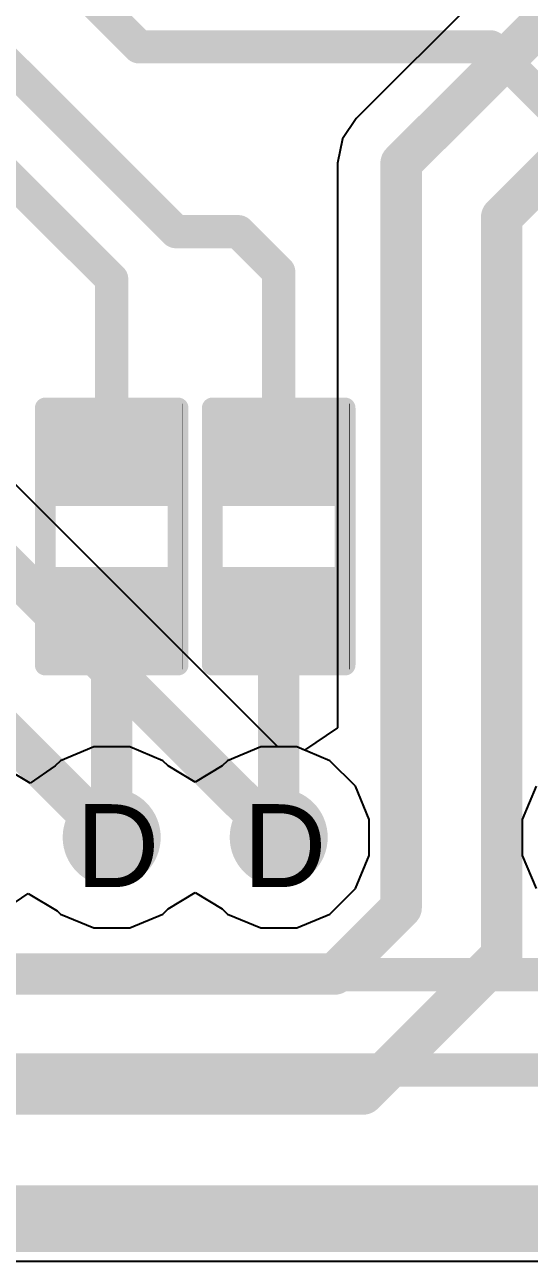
# Model space of a CAD drawing. Header units: inches. Extents: x -11 to 5428, y 0 to 5423.
# Drawn here: x 155.43 to 158.52, y 32.4 to 39.98 of the extents above; entities that cross this region are included whole.
import ezdxf

# ---------------------------------------------------------------- set-up
doc = ezdxf.new("R2010")
doc.units = ezdxf.units.IN
for name, color, linetype in [('Bottom Layer', 5, 'Continuous'), ('Drill Drawing', 1, 'Continuous'), ('GND', 16, 'Continuous'), ('PWR', 76, 'Continuous'), ('Top Layer', 1, 'Continuous'), ('Top Overlay', 2, 'Continuous'), ('Top Paste', 8, 'Continuous'), ('Top Solder', 216, 'Continuous'), ('Via Holes', 16, 'Continuous')]:
    doc.layers.add(name, color=color, linetype=linetype)
doc.styles.add('Arial', font='', dxfattribs={"height": 0.2})
doc.styles.get('Arial').set_extended_font_data('Arial')

# ---------------------------------------------------------------- blocks, each defined once
blk = doc.blocks.new('R___0402_478')
at = {"layer": 'Top Layer'}
for points in [[(-0.6985, -0.3175), (-0.6985, 0.3175), (-0.2413, 0.3175), (-0.2413, -0.3175)], [(0.2413, -0.3175), (0.2413, 0.3175), (0.6985, 0.3175), (0.6985, -0.3175)]]:
    blk.add_hatch(color=1, dxfattribs=at).paths.add_polyline_path(points)
at = {"layer": 'Top Paste'}
for points in [[(-0.6985, -0.3175), (-0.6985, 0.3175), (-0.2413, 0.3175), (-0.2413, -0.3175)], [(0.2413, -0.3175), (0.2413, 0.3175), (0.6985, 0.3175), (0.6985, -0.3175)]]:
    blk.add_hatch(color=8, dxfattribs=at).paths.add_polyline_path(points)
at = {"layer": 'Top Solder'}
for points in [[(-0.7535, -0.3725), (-0.7535, 0.3725), (-0.1863, 0.3725), (-0.1863, -0.3725)], [(0.1863, -0.3725), (0.1863, 0.3725), (0.7535, 0.3725), (0.7535, -0.3725)]]:
    blk.add_hatch(color=216, dxfattribs=at).paths.add_polyline_path(points)
at = {"layer": 'Top Overlay'}
for points in [[(-0.7874, 0.4064, 0.127, 0.127, 0), (0.7874, 0.4064, 0.127, 0.127, 0)], [(-0.7874, 0.4064, 0.127, 0.127, 0), (-0.7874, -0.4064, 0.127, 0.127, 0)], [(0.7874, 0.4064, 0.127, 0.127, 0), (0.7874, -0.4064, 0.127, 0.127, 0)], [(-0.7874, -0.4064, 0.127, 0.127, 0), (0.7874, -0.4064, 0.127, 0.127, 0)], [(-0.8128, -0.4318, 0.00323, 0.00323, 0), (0.8128, -0.4318, 0.00323, 0.00323, 0)]]:
    blk.add_lwpolyline(points, format="xyseb", dxfattribs=at)
for points in [[(-0.8191, 0.4064, 0.0635, 0.0635, 1), (-0.7556, 0.4064, 0.0635, 0.0635, 1)], [(-0.8191, 0.4064, 0.0635, 0.0635, 1), (-0.7556, 0.4064, 0.0635, 0.0635, 1)], [(0.7556, 0.4064, 0.0635, 0.0635, 1), (0.8191, 0.4064, 0.0635, 0.0635, 1)], [(0.7556, 0.4064, 0.0635, 0.0635, 1), (0.8191, 0.4064, 0.0635, 0.0635, 1)], [(-0.8191, -0.4064, 0.0635, 0.0635, 1), (-0.7556, -0.4064, 0.0635, 0.0635, 1)], [(-0.8191, -0.4064, 0.0635, 0.0635, 1), (-0.7556, -0.4064, 0.0635, 0.0635, 1)], [(0.7556, -0.4064, 0.0635, 0.0635, 1), (0.8191, -0.4064, 0.0635, 0.0635, 1)], [(0.7556, -0.4064, 0.0635, 0.0635, 1), (0.8191, -0.4064, 0.0635, 0.0635, 1)], [(-0.8136, -0.4318, 0.00161, 0.00161, 1), (-0.812, -0.4318, 0.00161, 0.00161, 1)], [(0.812, -0.4318, 0.00161, 0.00161, 1), (0.8136, -0.4318, 0.00161, 0.00161, 1)]]:
    blk.add_lwpolyline(points, format="xyseb", close=True, dxfattribs=at)
blk = doc.blocks.new('R___0402_480')
at = {"layer": 'Top Layer'}
for points in [[(-0.6985, -0.3175), (-0.6985, 0.3175), (-0.2413, 0.3175), (-0.2413, -0.3175)], [(0.2413, -0.3175), (0.2413, 0.3175), (0.6985, 0.3175), (0.6985, -0.3175)]]:
    blk.add_hatch(color=1, dxfattribs=at).paths.add_polyline_path(points)
at = {"layer": 'Top Paste'}
for points in [[(-0.6985, -0.3175), (-0.6985, 0.3175), (-0.2413, 0.3175), (-0.2413, -0.3175)], [(0.2413, -0.3175), (0.2413, 0.3175), (0.6985, 0.3175), (0.6985, -0.3175)]]:
    blk.add_hatch(color=8, dxfattribs=at).paths.add_polyline_path(points)
at = {"layer": 'Top Solder'}
for points in [[(-0.7535, -0.3725), (-0.7535, 0.3725), (-0.1863, 0.3725), (-0.1863, -0.3725)], [(0.1863, -0.3725), (0.1863, 0.3725), (0.7535, 0.3725), (0.7535, -0.3725)]]:
    blk.add_hatch(color=216, dxfattribs=at).paths.add_polyline_path(points)
at = {"layer": 'Top Overlay'}
for points in [[(-0.7874, 0.4064, 0.127, 0.127, 0), (0.7874, 0.4064, 0.127, 0.127, 0)], [(-0.7874, 0.4064, 0.127, 0.127, 0), (-0.7874, -0.4064, 0.127, 0.127, 0)], [(0.7874, 0.4064, 0.127, 0.127, 0), (0.7874, -0.4064, 0.127, 0.127, 0)], [(-0.7874, -0.4064, 0.127, 0.127, 0), (0.7874, -0.4064, 0.127, 0.127, 0)], [(-0.8128, -0.4318, 0.00323, 0.00323, 0), (0.8128, -0.4318, 0.00323, 0.00323, 0)]]:
    blk.add_lwpolyline(points, format="xyseb", dxfattribs=at)
for points in [[(-0.8191, 0.4064, 0.0635, 0.0635, 1), (-0.7556, 0.4064, 0.0635, 0.0635, 1)], [(-0.8191, 0.4064, 0.0635, 0.0635, 1), (-0.7556, 0.4064, 0.0635, 0.0635, 1)], [(0.7556, 0.4064, 0.0635, 0.0635, 1), (0.8191, 0.4064, 0.0635, 0.0635, 1)], [(0.7556, 0.4064, 0.0635, 0.0635, 1), (0.8191, 0.4064, 0.0635, 0.0635, 1)], [(-0.8191, -0.4064, 0.0635, 0.0635, 1), (-0.7556, -0.4064, 0.0635, 0.0635, 1)], [(-0.8191, -0.4064, 0.0635, 0.0635, 1), (-0.7556, -0.4064, 0.0635, 0.0635, 1)], [(0.7556, -0.4064, 0.0635, 0.0635, 1), (0.8191, -0.4064, 0.0635, 0.0635, 1)], [(0.7556, -0.4064, 0.0635, 0.0635, 1), (0.8191, -0.4064, 0.0635, 0.0635, 1)], [(-0.8136, -0.4318, 0.00161, 0.00161, 1), (-0.812, -0.4318, 0.00161, 0.00161, 1)], [(0.812, -0.4318, 0.00161, 0.00161, 1), (0.8136, -0.4318, 0.00161, 0.00161, 1)]]:
    blk.add_lwpolyline(points, format="xyseb", close=True, dxfattribs=at)

msp = doc.modelspace()

# ---------------------------------------------------------------- hatches: boundary and pattern name
at = {"layer": 'Bottom Layer'}
h = msp.add_hatch(color=5, dxfattribs=at)
edge = h.paths.add_edge_path()
edge.add_arc((155.9627, 35), 0.3, 0, 360)
h = msp.add_hatch(color=5, dxfattribs=at)
edge = h.paths.add_edge_path()
edge.add_arc((156.9849, 35), 0.3, 0, 360)
at = {"layer": 'GND'}
h = msp.add_hatch(color=16, dxfattribs=at)
edge = h.paths.add_edge_path()
edge.add_arc((155.9627, 35), 0.3, 0, 360)
h = msp.add_hatch(color=16, dxfattribs=at)
edge = h.paths.add_edge_path()
edge.add_arc((156.9849, 35), 0.3, 0, 360)
at = {"layer": 'PWR'}
h = msp.add_hatch(color=76, dxfattribs=at)
edge = h.paths.add_edge_path()
edge.add_arc((155.9627, 35), 0.3, 0, 360)
h = msp.add_hatch(color=76, dxfattribs=at)
edge = h.paths.add_edge_path()
edge.add_arc((156.9849, 35), 0.3, 0, 360)
at = {"layer": 'Top Layer'}
h = msp.add_hatch(color=1, dxfattribs=at)
edge = h.paths.add_edge_path()
edge.add_arc((155.9627, 35), 0.3, 0, 360)
h = msp.add_hatch(color=1, dxfattribs=at)
edge = h.paths.add_edge_path()
edge.add_arc((156.9849, 35), 0.3, 0, 360)
at = {"layer": 'Via Holes'}
h = msp.add_hatch(color=7, dxfattribs=at)
edge = h.paths.add_edge_path()
edge.add_arc((155.9627, 35), 0.15, 0, 360)
h = msp.add_hatch(color=7, dxfattribs=at)
edge = h.paths.add_edge_path()
edge.add_arc((156.9849, 35), 0.15, 0, 360)

# ---------------------------------------------------------------- linework, layer by layer
at = {"layer": 'Bottom Layer'}
for p, q in [((159.8736, 41.8183), (157.4593, 39.4041)), ((156.9803, 35.554), (152.8896, 39.6447)), ((157.4593, 39.4041), (157.3751, 39.278)), ((157.3751, 39.278), (157.3455, 39.1294)), ((157.3455, 39.1294), (157.3455, 35.6702)), ((157.3455, 35.6702), (157.1423, 35.5344)), ((157.0951, 35.554), (156.9803, 35.554)), ((157.1423, 35.5344), (157.0951, 35.554))]:
    msp.add_line(p, q, dxfattribs=at)
for points in [[(157.734, 39.1294, 0.254, 0.254, 0), (174.3068, 55.7022, 0.254, 0.254, 0)], [(158.3497, 38.7992, 0.254, 0.254, 0), (174.5415, 54.991, 0.254, 0.254, 0)], [(152.6149, 39.37, 0.254, 0.254, 0), (156.9849, 35, 0.254, 0.254, 0)], [(157.734, 34.5694, 0.254, 0.254, 0), (157.734, 39.1294, 0.254, 0.254, 0)], [(152.1957, 38.767, 0.254, 0.254, 0), (155.9627, 35, 0.254, 0.254, 0)], [(158.3497, 34.2763, 0.254, 0.254, 0), (158.3497, 38.7992, 0.254, 0.254, 0)], [(157.3276, 34.163, 0.254, 0.254, 0), (157.734, 34.5694, 0.254, 0.254, 0)], [(157.5015, 33.4282, 0.254, 0.254, 0), (158.3497, 34.2763, 0.254, 0.254, 0)], [(152.7105, 34.163, 0.254, 0.254, 0), (157.3276, 34.163, 0.254, 0.254, 0)], [(152.4231, 33.4282, 0.254, 0.254, 0), (157.5015, 33.4282, 0.254, 0.254, 0)], [(151.8255, 32.5628, 0.2032, 0.2032, 0), (160.0126, 32.5628, 0.2032, 0.2032, 0)]]:
    msp.add_lwpolyline(points, format="xyseb", dxfattribs=at)
for points in [[(157.6705, 39.1294, 0.127, 0.127, 1), (157.7975, 39.1294, 0.127, 0.127, 1)], [(157.6705, 39.1294, 0.127, 0.127, 1), (157.7975, 39.1294, 0.127, 0.127, 1)], [(158.2862, 38.7992, 0.127, 0.127, 1), (158.4132, 38.7992, 0.127, 0.127, 1)], [(158.2862, 38.7992, 0.127, 0.127, 1), (158.4132, 38.7992, 0.127, 0.127, 1)], [(155.8992, 35, 0.127, 0.127, 1), (156.0262, 35, 0.127, 0.127, 1)], [(156.9214, 35, 0.127, 0.127, 1), (157.0484, 35, 0.127, 0.127, 1)], [(157.6705, 34.5694, 0.127, 0.127, 1), (157.7975, 34.5694, 0.127, 0.127, 1)], [(157.6705, 34.5694, 0.127, 0.127, 1), (157.7975, 34.5694, 0.127, 0.127, 1)], [(158.2862, 34.2763, 0.127, 0.127, 1), (158.4132, 34.2763, 0.127, 0.127, 1)], [(158.2862, 34.2763, 0.127, 0.127, 1), (158.4132, 34.2763, 0.127, 0.127, 1)], [(157.2641, 34.163, 0.127, 0.127, 1), (157.3911, 34.163, 0.127, 0.127, 1)], [(157.2641, 34.163, 0.127, 0.127, 1), (157.3911, 34.163, 0.127, 0.127, 1)], [(157.438, 33.4282, 0.127, 0.127, 1), (157.565, 33.4282, 0.127, 0.127, 1)], [(157.438, 33.4282, 0.127, 0.127, 1), (157.565, 33.4282, 0.127, 0.127, 1)]]:
    msp.add_lwpolyline(points, format="xyseb", close=True, dxfattribs=at)
at = {"layer": 'GND'}
for p, q in [((155.8525, 35.554), (155.6489, 35.4697)), ((156.0729, 35.554), (155.8525, 35.554)), ((156.2765, 35.4697), (156.0729, 35.554)), ((156.8747, 35.554), (156.6711, 35.4697)), ((157.0951, 35.554), (156.8747, 35.554)), ((157.2987, 35.4697), (157.0951, 35.554)), ((155.6489, 35.4697), (155.6175, 35.4383)), ((156.3079, 35.4383), (156.2765, 35.4697)), ((156.6711, 35.4697), (156.6397, 35.4383)), ((157.4546, 35.3138), (157.2987, 35.4697)), ((155.4634, 35.3316), (155.2856, 35.4383)), ((155.6175, 35.4383), (155.4634, 35.3316)), ((156.4738, 35.3387), (156.3079, 35.4383)), ((156.6397, 35.4383), (156.4738, 35.3387)), ((157.5389, 35.1102), (157.4546, 35.3138)), ((158.5598, 35.3138), (158.4755, 35.1102)), ((157.5389, 34.8898), (157.5389, 35.1102)), ((158.4755, 35.1102), (158.4755, 34.8898)), ((157.4546, 34.6862), (157.5389, 34.8898)), ((158.4755, 34.8898), (158.5598, 34.6862)), ((155.2969, 34.5504), (155.451, 34.6571)), ((155.451, 34.6571), (155.6288, 34.5504)), ((156.3079, 34.5617), (156.4738, 34.6613)), ((156.4738, 34.6613), (156.6397, 34.5617)), ((157.2987, 34.5303), (157.4546, 34.6862)), ((155.6288, 34.5504), (155.6489, 34.5303)), ((156.2765, 34.5303), (156.3079, 34.5617)), ((156.6397, 34.5617), (156.6711, 34.5303)), ((155.6489, 34.5303), (155.8525, 34.446)), ((156.0729, 34.446), (156.2765, 34.5303)), ((156.6711, 34.5303), (156.8747, 34.446)), ((157.0951, 34.446), (157.2987, 34.5303)), ((155.8525, 34.446), (156.0729, 34.446)), ((156.8747, 34.446), (157.0951, 34.446))]:
    msp.add_line(p, q, dxfattribs=at)
at = {"layer": 'PWR'}
for p, q in [((155.8525, 35.554), (155.6489, 35.4697)), ((156.0729, 35.554), (155.8525, 35.554)), ((156.2765, 35.4697), (156.0729, 35.554)), ((156.8747, 35.554), (156.6711, 35.4697)), ((157.0951, 35.554), (156.8747, 35.554)), ((157.2987, 35.4697), (157.0951, 35.554)), ((155.6489, 35.4697), (155.6175, 35.4383)), ((156.3079, 35.4383), (156.2765, 35.4697)), ((156.6711, 35.4697), (156.6397, 35.4383)), ((157.4546, 35.3138), (157.2987, 35.4697)), ((155.4634, 35.3316), (155.2856, 35.4383)), ((155.6175, 35.4383), (155.4634, 35.3316)), ((156.4738, 35.3387), (156.3079, 35.4383)), ((156.6397, 35.4383), (156.4738, 35.3387)), ((157.5389, 35.1102), (157.4546, 35.3138)), ((158.5598, 35.3138), (158.4755, 35.1102)), ((157.5389, 34.8898), (157.5389, 35.1102)), ((158.4755, 35.1102), (158.4755, 34.8898)), ((157.4546, 34.6862), (157.5389, 34.8898)), ((158.4755, 34.8898), (158.5598, 34.6862)), ((155.2969, 34.5504), (155.451, 34.6571)), ((155.451, 34.6571), (155.6288, 34.5504)), ((156.3079, 34.5617), (156.4738, 34.6613)), ((156.4738, 34.6613), (156.6397, 34.5617)), ((157.2987, 34.5303), (157.4546, 34.6862)), ((155.6288, 34.5504), (155.6489, 34.5303)), ((156.2765, 34.5303), (156.3079, 34.5617)), ((156.6397, 34.5617), (156.6711, 34.5303)), ((155.6489, 34.5303), (155.8525, 34.446)), ((156.0729, 34.446), (156.2765, 34.5303)), ((156.6711, 34.5303), (156.8747, 34.446)), ((157.0951, 34.446), (157.2987, 34.5303)), ((155.8525, 34.446), (156.0729, 34.446)), ((156.8747, 34.446), (157.0951, 34.446))]:
    msp.add_line(p, q, dxfattribs=at)
at = {"layer": 'Top Layer'}
msp.add_line((148.5081, 32.4034), (173.1144, 32.4034), dxfattribs=at)
for points in [[(153.0478, 42.0184, 0.2032, 0.2032, 0), (156.3564, 38.7098, 0.2032, 0.2032, 0)], [(154.0478, 41.9244, 0.2032, 0.2032, 0), (156.1306, 39.8416, 0.2032, 0.2032, 0)], [(152.5478, 41.8336, 0.2032, 0.2032, 0), (155.9627, 38.4188, 0.2032, 0.2032, 0)], [(156.1306, 39.8416, 0.2032, 0.2032, 0), (158.2835, 39.8416, 0.2032, 0.2032, 0)], [(158.2835, 39.8416, 0.2032, 0.2032, 0), (159.0295, 39.0955, 0.2032, 0.2032, 0)], [(156.3564, 38.7098, 0.2032, 0.2032, 0), (156.7385, 38.7098, 0.2032, 0.2032, 0)], [(156.7385, 38.7098, 0.2032, 0.2032, 0), (156.9849, 38.4634, 0.2032, 0.2032, 0)], [(156.9849, 37.3126, 0.2032, 0.2032, 0), (156.9849, 38.4634, 0.2032, 0.2032, 0)], [(155.9627, 37.3126, 0.2032, 0.2032, 0), (155.9627, 38.4188, 0.2032, 0.2032, 0)], [(155.9627, 35, 0.254, 0.254, 0), (155.9627, 36.3728, 0.254, 0.254, 0)], [(156.9849, 35, 0.254, 0.254, 0), (156.9849, 36.3728, 0.254, 0.254, 0)], [(150.397, 34.1594, 0.2032, 0.2032, 0), (167.5872, 34.1594, 0.2032, 0.2032, 0)], [(149.6606, 33.5752, 0.2032, 0.2032, 0), (167.8187, 33.5752, 0.2032, 0.2032, 0)], [(148.5081, 32.766, 0.2032, 0.2032, 0), (173.1144, 32.766, 0.2032, 0.2032, 0)]]:
    msp.add_lwpolyline(points, format="xyseb", dxfattribs=at)
for points in [[(156.0798, 39.8416, 0.1016, 0.1016, 1), (156.1814, 39.8416, 0.1016, 0.1016, 1)], [(156.0798, 39.8416, 0.1016, 0.1016, 1), (156.1814, 39.8416, 0.1016, 0.1016, 1)], [(158.2327, 39.8416, 0.1016, 0.1016, 1), (158.3343, 39.8416, 0.1016, 0.1016, 1)], [(158.2327, 39.8416, 0.1016, 0.1016, 1), (158.3343, 39.8416, 0.1016, 0.1016, 1)], [(156.3056, 38.7098, 0.1016, 0.1016, 1), (156.4072, 38.7098, 0.1016, 0.1016, 1)], [(156.3056, 38.7098, 0.1016, 0.1016, 1), (156.4072, 38.7098, 0.1016, 0.1016, 1)], [(156.6877, 38.7098, 0.1016, 0.1016, 1), (156.7893, 38.7098, 0.1016, 0.1016, 1)], [(156.6877, 38.7098, 0.1016, 0.1016, 1), (156.7893, 38.7098, 0.1016, 0.1016, 1)], [(156.9341, 38.4634, 0.1016, 0.1016, 1), (157.0357, 38.4634, 0.1016, 0.1016, 1)], [(156.9341, 38.4634, 0.1016, 0.1016, 1), (157.0357, 38.4634, 0.1016, 0.1016, 1)], [(155.9119, 38.4188, 0.1016, 0.1016, 1), (156.0135, 38.4188, 0.1016, 0.1016, 1)], [(155.9119, 38.4188, 0.1016, 0.1016, 1), (156.0135, 38.4188, 0.1016, 0.1016, 1)], [(155.9119, 37.3126, 0.1016, 0.1016, 1), (156.0135, 37.3126, 0.1016, 0.1016, 1)], [(156.9341, 37.3126, 0.1016, 0.1016, 1), (157.0357, 37.3126, 0.1016, 0.1016, 1)], [(155.8992, 36.3728, 0.127, 0.127, 1), (156.0262, 36.3728, 0.127, 0.127, 1)], [(156.9214, 36.3728, 0.127, 0.127, 1), (157.0484, 36.3728, 0.127, 0.127, 1)], [(155.8992, 35, 0.127, 0.127, 1), (156.0262, 35, 0.127, 0.127, 1)], [(156.9214, 35, 0.127, 0.127, 1), (157.0484, 35, 0.127, 0.127, 1)]]:
    msp.add_lwpolyline(points, format="xyseb", close=True, dxfattribs=at)

# ---------------------------------------------------------------- block references
at = {"rotation": 90}
for name, p in [('R___0402_478', (155.9626, 36.8427)), ('R___0402_480', (156.9849, 36.8427))]:
    msp.add_blockref(name, p, dxfattribs=at)

# ---------------------------------------------------------------- texts
at = {"layer": 'Drill Drawing', "style": 'Arial'}
for p in [(155.7426, 34.6953), (156.7648, 34.6953)]:
    msp.add_text('D', height=0.508, dxfattribs=at).set_placement(p)

doc.saveas('drawing.dxf')
